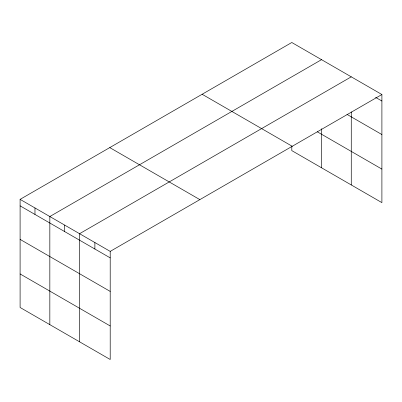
<?xml version="1.0" encoding="UTF-8"?>
<svg xmlns="http://www.w3.org/2000/svg" width="402" height="402" viewBox="0 0 402 402"><rect width="100%" height="100%" fill="white"/><g stroke="black" fill="none" stroke-linecap="round" stroke-linejoin="round"><path stroke-width="0.6" d="M20.1 199.367L110.203 251.386L110.203 359.499L20.1 307.48L20.1 199.367L291.797 42.501L381.9 94.52L381.9 202.633L291.797 150.614L291.797 146.268M321.535 59.667L49.833 216.532L49.833 324.645M351.268 76.837L79.566 233.698L79.566 341.811M110.203 251.386L381.9 94.52M375.563 97.349L381.9 101.008M347.016 114.404L381.9 134.544M317.284 131.791L381.9 169.096M202.141 94.269L292.239 146.288M109.761 147.599L199.859 199.618M20.1 205.854L110.203 257.873M20.1 239.391L110.203 291.41M20.1 273.943L110.203 325.962M351.268 111.892L351.268 184.945M321.535 128.69L321.535 167.78M94.882 242.542L94.882 249.029M64.702 225.115L64.702 231.602M34.969 207.95L34.969 214.437"/></g></svg>
